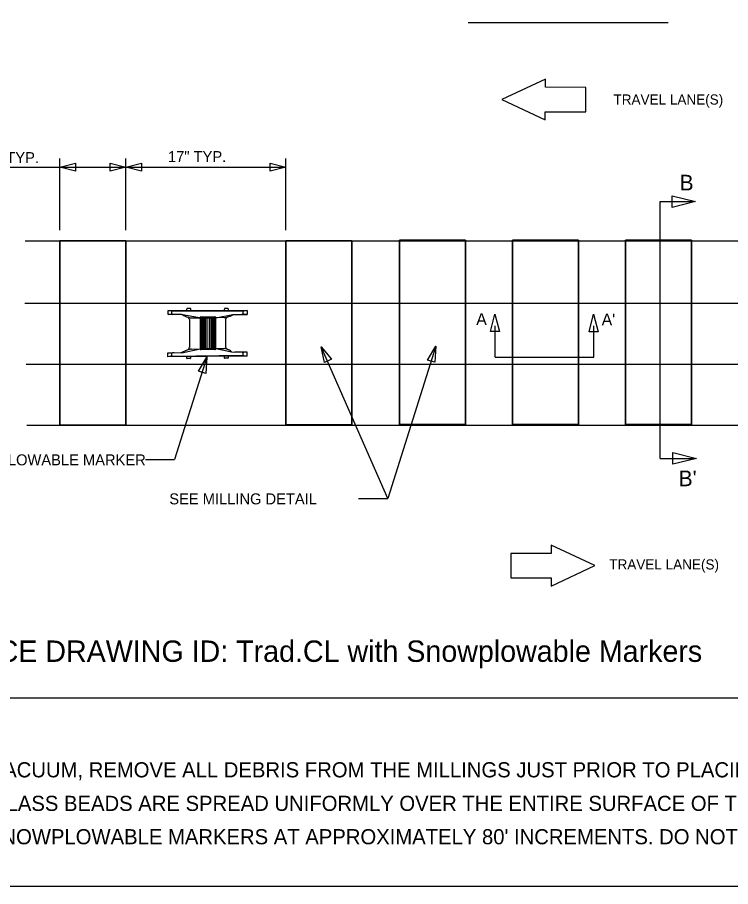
# Model space of a CAD drawing. Extents: x 2002051 to 2004064, y 527531 to 529114.
# Drawn here: x 2002452 to 2002872, y 528083 to 528595 of the extents above; entities that cross this region are included whole.
import ezdxf

# ---------------------------------------------------------------- set-up
doc = ezdxf.new("R2010")
doc.units = 0
doc.layers.add('Default', color=7, linetype='Continuous')
doc.layers.add('Old_Level_1', color=7, linetype='Continuous')

# ---------------------------------------------------------------- blocks, each defined once
blk = doc.blocks.new('TERM')
at = {"layer": 'Default'}
blk.add_lwpolyline([(-6.25, 1.563), (0, 0), (-6.25, -1.563)], close=True, dxfattribs=at)
blk = doc.blocks.new('DTF')
at = {"layer": 'Default'}
for p, q in [((-10.33475, 4.8755), (-10.33625, 2.90475)), ((0, 0), (-10.33475, 4.8755)), ((-19.936, 2.9115), (-19.9395, -2.8845)), ((-10.33625, 2.90475), (-19.936, 2.9115)), ((-10.34125, -4.8615), (0, 0)), ((-19.9395, -2.8845), (-10.3405, -2.891)), ((-10.3405, -2.891), (-10.34125, -4.8615))]:
    blk.add_line(p, q, dxfattribs=at)

msp = doc.modelspace()

# ---------------------------------------------------------------- linework, layer by layer
at = {"layer": 'Default'}
for p, q in [((2002717.37, 528591.72), (2002835.15, 528591.72)), ((2002477.26, 528469.51), (2002477.26, 528511.52)), ((2002515.99, 528469.51), (2002515.99, 528511.52)), ((2002610.19, 528469.51), (2002610.19, 528511.52)), ((2002433.62, 528506.47), (2002610.19, 528506.47)), ((2002830.38, 528335.06), (2002830.38, 528486.26)), ((2002830.4, 528486.26), (2002850.31, 528486.26)), ((2002456.89, 528463.2), (2003069.05, 528463.2)), ((2002456.67, 528426.51), (2003068.83, 528426.51)), ((2002540.88, 528419.85), (2002540.91, 528422.11)), ((2002540.88, 528419.85), (2002542.75, 528420.06)), ((2002549.01, 528419.76), (2002540.88, 528419.85)), ((2002540.91, 528422.11), (2002587.4, 528422.03)), ((2002540.91, 528422.11), (2002542.86, 528421.99)), ((2002543.09, 528420.3), (2002543.1, 528421.66)), ((2002543.4, 528421.93), (2002584.64, 528421.88)), ((2002549.01, 528419.76), (2002549.34, 528419.7)), ((2002549.35, 528419.7), (2002559.31, 528417.92)), ((2002551.86, 528422.08), (2002551.88, 528423)), ((2002553.79, 528423.29), (2002552.38, 528423.3)), ((2002554.21, 528422.05), (2002554.21, 528422.98)), ((2002568.99, 528417.88), (2002579, 528419.75)), ((2002574.04, 528422.09), (2002574.06, 528423)), ((2002575.96, 528423.26), (2002574.29, 528423.25)), ((2002576.36, 528422.09), (2002576.36, 528422.96)), ((2002579.01, 528419.75), (2002579.37, 528419.82)), ((2002579.37, 528419.82), (2002587.37, 528419.76)), ((2002585.09, 528420.3), (2002585.07, 528421.58)), ((2002587.37, 528419.76), (2002585.28, 528420.05)), ((2002587.4, 528422.03), (2002585.33, 528421.84)), ((2002587.4, 528422.03), (2002587.37, 528419.76)), ((2002553.47, 528416.78), (2002553.46, 528400.31)), ((2002553.98, 528417.85), (2002559.76, 528417.9)), ((2002559.76, 528417.9), (2002559.77, 528399.49)), ((2002559.97, 528400.44), (2002560.02, 528417.1)), ((2002559.98, 528416.89), (2002562.76, 528416.88)), ((2002560.25, 528418.33), (2002568.4, 528418.33)), ((2002568.21, 528417.53), (2002560.45, 528417.58)), ((2002562.76, 528417), (2002560.96, 528417.08)), ((2002562.78, 528417.56), (2002562.78, 528399.71)), ((2002563.61, 528417.56), (2002563.62, 528399.71)), ((2002565.01, 528417.56), (2002565.01, 528399.71)), ((2002565.98, 528417.56), (2002565.99, 528399.71)), ((2002568.8, 528416.83), (2002565.98, 528416.83)), ((2002565.99, 528417), (2002567.79, 528416.98)), ((2002568.76, 528400.13), (2002568.8, 528417.03)), ((2002573.85, 528417.91), (2002568.99, 528417.88)), ((2002568.99, 528399.64), (2002568.99, 528417.9)), ((2002574.73, 528416.82), (2002574.75, 528400.69)), ((2002733.34, 528394.75), (2002733.34, 528413.12)), ((2002791.39, 528394.75), (2002791.39, 528413.03)), ((2002548.98, 528397.3), (2002559.71, 528399.49)), ((2002554.71, 528399.34), (2002559.71, 528399.49)), ((2002562.76, 528400.54), (2002559.98, 528400.53)), ((2002568.48, 528399.24), (2002560.15, 528399.14)), ((2002560.5, 528399.69), (2002568.37, 528399.67)), ((2002562.75, 528400.21), (2002561.01, 528400.24)), ((2002565.98, 528400.49), (2002568.79, 528400.5)), ((2002566.01, 528400.17), (2002567.89, 528400.14)), ((2002568.98, 528399.67), (2002574.16, 528399.7)), ((2002568.98, 528399.67), (2002578.27, 528397.87)), ((2002670.12, 528311.4), (2002630.96, 528400.79)), ((2002698.35, 528401.12), (2002670.12, 528311.4)), ((2002540.8, 528397.27), (2002548.37, 528397.32)), ((2002540.84, 528394.83), (2002540.8, 528397.27)), ((2002540.8, 528397.27), (2002542.78, 528397.04)), ((2002587.39, 528395.23), (2002540.84, 528394.83)), ((2002542.62, 528395.2), (2002540.84, 528394.83)), ((2002543.08, 528395.54), (2002543.05, 528396.82)), ((2002584.84, 528395.54), (2002543.31, 528395.13)), ((2002563.61, 528394.6), (2002544.68, 528334.46)), ((2002548.37, 528397.32), (2002548.97, 528397.3)), ((2002548.97, 528397.3), (2002548.98, 528397.3)), ((2002551.82, 528394.88), (2002551.81, 528394.09)), ((2002554.17, 528394.98), (2002554.16, 528394.04)), ((2002573.98, 528395.12), (2002573.98, 528394.34)), ((2002575.99, 528394.09), (2002574.3, 528394.05)), ((2002576.31, 528395.12), (2002576.31, 528394.34)), ((2002578.31, 528397.86), (2002580.12, 528397.51)), ((2002587.34, 528397.58), (2002580.12, 528397.51)), ((2002585.08, 528395.8), (2002585.07, 528397.16)), ((2002587.34, 528397.58), (2002585.33, 528397.35)), ((2002587.39, 528395.23), (2002585.38, 528395.5)), ((2002587.39, 528395.23), (2002587.34, 528397.58)), ((2002733.34, 528394.75), (2002791.39, 528394.75)), ((2002457.44, 528390.52), (2003069.6, 528390.52)), ((2002553.87, 528393.88), (2002552.18, 528393.84)), ((2002457.72, 528354.65), (2003069.88, 528354.65)), ((2002527.54, 528334.37), (2002544.75, 528334.37)), ((2002830.36, 528335.04), (2002850.77, 528335.04)), ((2002652.9, 528311.4), (2002670.12, 528311.4))]:
    msp.add_line(p, q, dxfattribs=at)
for points in [[(2002332.19, 528983.93), (2003749.95, 528983.93), (2003749.95, 528083), (2002332.19, 528083)], [(2002837.38, 528489.72), (2002851.21, 528486.26), (2002837.38, 528482.8)], [(2002477.17, 528463.2), (2002515.99, 528463.2), (2002515.99, 528354.58), (2002477.17, 528354.58)], [(2002477.17, 528463.2), (2002515.99, 528463.2), (2002515.99, 528354.58), (2002477.17, 528354.58)], [(2002477.17, 528463.2), (2002515.99, 528463.2), (2002515.99, 528354.58), (2002477.17, 528354.58)], [(2002610.24, 528463.21), (2002649.06, 528463.21), (2002649.06, 528354.72), (2002610.24, 528354.72)], [(2002610.24, 528463.21), (2002649.06, 528463.21), (2002649.06, 528354.73), (2002610.24, 528354.73)], [(2002610.24, 528463.21), (2002649.06, 528463.21), (2002649.06, 528354.73), (2002610.24, 528354.73)], [(2002676.97, 528463.57), (2002715.8, 528463.57), (2002715.8, 528354.95), (2002676.97, 528354.95)], [(2002676.97, 528463.57), (2002715.8, 528463.57), (2002715.8, 528354.96), (2002676.97, 528354.96)], [(2002676.97, 528463.57), (2002715.8, 528463.57), (2002715.8, 528354.96), (2002676.97, 528354.96)], [(2002743.51, 528463.59), (2002782.31, 528463.59), (2002782.31, 528355.01), (2002743.51, 528355.01)], [(2002743.51, 528463.59), (2002782.31, 528463.59), (2002782.31, 528355.01), (2002743.51, 528355.01)], [(2002743.51, 528355.01), (2002782.31, 528355.01), (2002782.31, 528463.59), (2002743.51, 528463.59)], [(2002810.04, 528463.58), (2002848.87, 528463.58), (2002848.87, 528355.1), (2002810.04, 528355.1)], [(2002810.04, 528463.58), (2002848.87, 528463.58), (2002848.87, 528355.1), (2002810.04, 528355.1)], [(2002810.04, 528463.58), (2002848.87, 528463.58), (2002848.87, 528355.1), (2002810.04, 528355.1)], [(2002730.63, 528409.67), (2002733.23, 528420.04), (2002735.82, 528409.67)], [(2002788.67, 528409.58), (2002791.26, 528419.95), (2002793.86, 528409.58)], [(2002837.94, 528338.5), (2002851.77, 528335.04), (2002837.94, 528331.58)]]:
    msp.add_lwpolyline(points, close=True, dxfattribs=at)
for points in [[(2002477.17, 528354.58), (2002515.99, 528354.58), (2002515.99, 528463.2), (2002477.17, 528463.2), (2002477.17, 528354.58)], [(2002610.24, 528354.73), (2002649.06, 528354.73), (2002649.06, 528463.21), (2002610.24, 528463.21), (2002610.24, 528354.73)], [(2002676.97, 528354.96), (2002715.8, 528354.96), (2002715.8, 528463.57), (2002676.97, 528463.57), (2002676.97, 528354.96)], [(2002743.51, 528355.01), (2002782.31, 528355.01), (2002782.31, 528463.59), (2002743.51, 528463.59), (2002743.51, 528355.01)], [(2002810.04, 528355.1), (2002848.87, 528355.1), (2002848.87, 528463.58), (2002810.04, 528463.58), (2002810.04, 528355.1)], [(2002560.48, 528416.89), (2002560.01, 528416.43)], [(2002560.88, 528416.89), (2002560.01, 528416.03)], [(2002561.28, 528416.88), (2002560.01, 528415.63)], [(2002561.68, 528416.88), (2002560.01, 528415.22)], [(2002562.08, 528416.88), (2002560.01, 528414.81)], [(2002562.48, 528416.88), (2002560.01, 528414.42)], [(2002562.78, 528416.78), (2002560.01, 528414.01)], [(2002562.78, 528416.38), (2002560.01, 528413.6)], [(2002562.78, 528413.47), (2002560.01, 528416.25)], [(2002562.78, 528415.98), (2002560.01, 528413.21)], [(2002562.78, 528413.07), (2002560.01, 528415.85)], [(2002562.78, 528415.58), (2002560.01, 528412.8)], [(2002562.78, 528412.67), (2002560.01, 528415.44)], [(2002562.78, 528415.18), (2002560.01, 528412.4)], [(2002562.78, 528412.27), (2002560.01, 528415.05)], [(2002562.78, 528414.78), (2002560.01, 528411.99)], [(2002562.78, 528411.87), (2002560.01, 528414.65)], [(2002560.08, 528416.89), (2002560.02, 528416.83)], [(2002562.78, 528413.87), (2002560.02, 528416.64)], [(2002562.78, 528414.27), (2002560.18, 528416.89)], [(2002562.78, 528414.67), (2002560.58, 528416.89)], [(2002562.78, 528415.08), (2002560.98, 528416.88)], [(2002562.78, 528415.48), (2002561.38, 528416.88)], [(2002562.78, 528415.88), (2002561.78, 528416.88)], [(2002562.78, 528416.28), (2002562.19, 528416.88)], [(2002562.78, 528416.68), (2002562.59, 528416.88)], [(2002566.38, 528416.83), (2002565.98, 528416.44)], [(2002566.77, 528416.83), (2002565.98, 528416.04)], [(2002567.17, 528416.83), (2002565.98, 528415.63)], [(2002567.56, 528416.83), (2002565.98, 528415.24)], [(2002567.97, 528416.83), (2002565.98, 528414.83)], [(2002568.37, 528416.83), (2002565.98, 528414.43)], [(2002568.76, 528416.83), (2002565.98, 528414.03)], [(2002568.8, 528414), (2002565.98, 528416.83)], [(2002568.8, 528416.45), (2002565.98, 528413.63)], [(2002568.79, 528413.6), (2002565.98, 528416.42)], [(2002568.8, 528416.05), (2002565.98, 528413.22)], [(2002568.79, 528413.21), (2002565.98, 528416.03)], [(2002568.8, 528415.65), (2002565.98, 528412.83)], [(2002568.79, 528412.8), (2002565.98, 528415.62)], [(2002568.8, 528415.25), (2002565.98, 528412.42)], [(2002568.79, 528412.4), (2002565.98, 528415.22)], [(2002568.8, 528414.84), (2002565.98, 528412.02)], [(2002568.79, 528412), (2002565.98, 528414.81)], [(2002568.8, 528414.45), (2002565.98, 528411.62)], [(2002568.8, 528414.41), (2002566.36, 528416.83)], [(2002568.8, 528414.8), (2002566.76, 528416.83)], [(2002568.8, 528415.21), (2002567.17, 528416.83)], [(2002568.8, 528415.61), (2002567.58, 528416.83)], [(2002568.8, 528416), (2002567.98, 528416.83)], [(2002568.8, 528416.41), (2002568.38, 528416.83)], [(2002568.8, 528416.81), (2002568.79, 528416.83)], [(2002562.78, 528411.57), (2002559.98, 528408.77)], [(2002562.78, 528411.17), (2002559.98, 528408.37)], [(2002562.78, 528410.77), (2002559.98, 528407.97)], [(2002562.78, 528410.36), (2002559.98, 528407.56)], [(2002562.78, 528409.96), (2002559.98, 528407.16)], [(2002562.78, 528409.56), (2002559.98, 528406.76)], [(2002562.78, 528413.97), (2002560, 528411.19)], [(2002562.78, 528413.57), (2002560, 528410.78)], [(2002562.78, 528413.17), (2002560, 528410.38)], [(2002562.78, 528412.77), (2002560, 528409.98)], [(2002562.78, 528412.37), (2002560, 528409.57)], [(2002562.78, 528411.97), (2002560, 528409.17)], [(2002562.78, 528408.65), (2002560, 528411.45)], [(2002562.78, 528408.26), (2002560, 528411.05)], [(2002562.78, 528407.85), (2002560, 528410.64)], [(2002562.78, 528407.45), (2002560, 528410.25)], [(2002562.78, 528407.05), (2002560, 528409.85)], [(2002562.78, 528406.65), (2002560, 528409.44)], [(2002562.78, 528414.37), (2002560.01, 528411.6)], [(2002562.78, 528411.47), (2002560.01, 528414.24)], [(2002562.78, 528411.07), (2002560.01, 528413.85)], [(2002562.78, 528410.66), (2002560.01, 528413.45)], [(2002562.78, 528410.26), (2002560.01, 528413.04)], [(2002562.78, 528409.86), (2002560.01, 528412.65)], [(2002562.78, 528409.46), (2002560.01, 528412.25)], [(2002562.78, 528409.06), (2002560.01, 528411.84)], [(2002568.79, 528411.6), (2002565.98, 528414.42)], [(2002568.8, 528414.04), (2002565.98, 528411.22)], [(2002568.79, 528411.2), (2002565.98, 528414.01)], [(2002568.79, 528413.64), (2002565.98, 528410.82)], [(2002568.79, 528410.8), (2002565.98, 528413.61)], [(2002568.79, 528413.23), (2002565.98, 528410.42)], [(2002568.79, 528410.4), (2002565.98, 528413.21)], [(2002568.79, 528412.83), (2002565.98, 528410.02)], [(2002568.79, 528410), (2002565.98, 528412.81)], [(2002568.79, 528412.43), (2002565.98, 528409.62)], [(2002568.79, 528409.6), (2002565.98, 528412.4)], [(2002568.79, 528412.02), (2002565.98, 528409.22)], [(2002568.79, 528409.2), (2002565.98, 528412.01)], [(2002568.79, 528411.62), (2002565.98, 528408.82)], [(2002568.79, 528408.8), (2002565.98, 528411.6)], [(2002568.79, 528411.22), (2002565.98, 528408.42)], [(2002568.79, 528408.4), (2002565.98, 528411.2)], [(2002568.79, 528410.82), (2002565.98, 528408.01)], [(2002568.79, 528408), (2002565.98, 528410.8)], [(2002568.79, 528410.42), (2002565.98, 528407.62)], [(2002568.79, 528407.6), (2002565.98, 528410.4)], [(2002568.79, 528410.02), (2002565.98, 528407.21)], [(2002568.79, 528407.2), (2002565.98, 528410)], [(2002568.78, 528406.8), (2002565.98, 528409.59)], [(2002568.79, 528409.61), (2002565.99, 528406.81)], [(2002562.78, 528406.76), (2002559.97, 528403.95)], [(2002562.78, 528406.35), (2002559.97, 528403.54)], [(2002562.78, 528405.95), (2002559.97, 528403.14)], [(2002562.78, 528405.55), (2002559.97, 528402.73)], [(2002562.78, 528405.15), (2002559.97, 528402.33)], [(2002562.78, 528404.75), (2002559.97, 528401.93)], [(2002562.78, 528404.35), (2002559.97, 528401.52)], [(2002562.78, 528409.16), (2002559.98, 528406.35)], [(2002562.78, 528406.25), (2002559.98, 528409.05)], [(2002562.78, 528408.76), (2002559.98, 528405.95)], [(2002562.78, 528405.85), (2002559.98, 528408.65)], [(2002562.78, 528408.36), (2002559.98, 528405.55)], [(2002562.78, 528405.45), (2002559.98, 528408.24)], [(2002562.78, 528407.96), (2002559.98, 528405.15)], [(2002562.78, 528405.05), (2002559.98, 528407.85)], [(2002562.78, 528407.56), (2002559.98, 528404.75)], [(2002562.78, 528404.64), (2002559.98, 528407.45)], [(2002562.78, 528407.15), (2002559.98, 528404.35)], [(2002562.78, 528404.25), (2002559.98, 528407.04)], [(2002562.78, 528403.84), (2002559.98, 528406.65)], [(2002562.78, 528403.44), (2002559.98, 528406.24)], [(2002562.78, 528403.03), (2002559.98, 528405.84)], [(2002562.78, 528402.64), (2002559.98, 528405.45)], [(2002562.78, 528402.23), (2002559.98, 528405.04)], [(2002562.78, 528401.82), (2002559.98, 528404.64)], [(2002562.78, 528401.43), (2002559.98, 528404.25)], [(2002568.78, 528406.4), (2002565.98, 528409.2)], [(2002568.78, 528406), (2002565.98, 528408.79)], [(2002568.78, 528405.6), (2002565.98, 528408.39)], [(2002568.78, 528405.2), (2002565.98, 528407.98)], [(2002568.78, 528404.79), (2002565.98, 528407.59)], [(2002568.78, 528404.4), (2002565.98, 528407.18)], [(2002568.78, 528404), (2002565.98, 528406.78)], [(2002568.79, 528409.21), (2002565.99, 528406.4)], [(2002568.79, 528408.81), (2002565.99, 528406.01)], [(2002568.79, 528408.41), (2002565.99, 528405.6)], [(2002568.79, 528408.01), (2002565.99, 528405.2)], [(2002568.79, 528407.6), (2002565.99, 528404.8)], [(2002568.79, 528407.21), (2002565.99, 528404.4)], [(2002568.78, 528406.8), (2002565.99, 528404)], [(2002568.78, 528406.4), (2002565.99, 528403.6)], [(2002568.76, 528403.59), (2002565.99, 528406.38)], [(2002568.78, 528406), (2002565.99, 528403.2)], [(2002568.76, 528403.2), (2002565.99, 528405.98)], [(2002568.78, 528405.6), (2002565.99, 528402.8)], [(2002568.76, 528402.79), (2002565.99, 528405.57)], [(2002568.78, 528405.19), (2002565.99, 528402.4)], [(2002568.76, 528402.39), (2002565.99, 528405.18)], [(2002568.78, 528404.79), (2002565.99, 528401.99)], [(2002568.76, 528401.99), (2002565.99, 528404.77)], [(2002568.78, 528404.38), (2002565.99, 528401.59)], [(2002568.76, 528401.59), (2002565.99, 528404.37)], [(2002562.78, 528403.95), (2002559.97, 528401.12)], [(2002562.78, 528401.02), (2002559.97, 528403.84)], [(2002562.78, 528403.55), (2002559.97, 528400.72)], [(2002562.78, 528400.62), (2002559.97, 528403.44)], [(2002562.48, 528400.54), (2002559.97, 528403.05)], [(2002562.08, 528400.54), (2002559.97, 528402.64)], [(2002561.68, 528400.54), (2002559.97, 528402.24)], [(2002561.28, 528400.54), (2002559.97, 528401.84)], [(2002560.88, 528400.54), (2002559.97, 528401.44)], [(2002560.48, 528400.53), (2002559.97, 528401.04)], [(2002560.08, 528400.53), (2002559.97, 528400.64)], [(2002562.78, 528403.14), (2002560.18, 528400.53)], [(2002562.78, 528402.75), (2002560.58, 528400.53)], [(2002562.78, 528402.34), (2002560.98, 528400.54)], [(2002562.78, 528401.94), (2002561.38, 528400.54)], [(2002562.78, 528401.53), (2002561.78, 528400.54)], [(2002562.78, 528401.14), (2002562.19, 528400.54)], [(2002562.78, 528400.73), (2002562.6, 528400.54)], [(2002568.78, 528403.98), (2002565.99, 528401.19)], [(2002568.76, 528401.19), (2002565.99, 528403.97)], [(2002568.76, 528403.58), (2002565.99, 528400.79)], [(2002568.76, 528400.78), (2002565.99, 528403.57)], [(2002568.64, 528400.5), (2002565.99, 528403.17)], [(2002568.24, 528400.5), (2002565.99, 528402.76)], [(2002567.84, 528400.5), (2002565.99, 528402.37)], [(2002567.44, 528400.49), (2002565.99, 528401.96)], [(2002567.04, 528400.49), (2002565.99, 528401.56)], [(2002566.64, 528400.49), (2002565.99, 528401.15)], [(2002566.24, 528400.49), (2002565.99, 528400.76)], [(2002568.76, 528403.17), (2002566.09, 528400.49)], [(2002568.76, 528402.78), (2002566.49, 528400.49)], [(2002568.76, 528402.37), (2002566.89, 528400.49)], [(2002568.76, 528401.97), (2002567.29, 528400.49)], [(2002568.76, 528401.57), (2002567.7, 528400.49)], [(2002568.76, 528401.17), (2002568.1, 528400.5)], [(2002568.76, 528400.76), (2002568.5, 528400.5)]]:
    msp.add_lwpolyline(points, dxfattribs=at)
for centre, radius, start, end in [((2002542.7, 528420.5), 0.436, 277.5344, 333.6766), ((2002542.9, 528421.77), 0.226, 330.7811, 100.5783), ((2002543.31, 528421.74), 0.22, 62.77, 201.0696), ((2002543.84, 528420.62), 0.819, 202.533, 257.7263), ((2002555.8, 528429.13), 11.42, 235.6019, 253.363), ((2002574.24, 528423.07), 0.188, 73.318, 202.8356), ((2002572.69, 528429.34), 11.49, 285.2443, 303.4334), ((2002576.02, 528422.92), 0.338, 5.8255, 100.0399), ((2002584.04, 528421.15), 1.36, 264.4463, 321.0421), ((2002584.75, 528421.58), 0.317, 358.7085, 109.6256), ((2002585.28, 528421.63), 0.217, 75.7289, 195.2122), ((2002585.22, 528420.2), 0.159, 143.135, 292.7092), ((2002551.96, 528416.78), 1.51, 0.1521, 67.8639), ((2002555.8, 528429.13), 11.42, 253.4202, 260.8607), ((2002560.21, 528417.89), 0.444, 83.901, 178.2976), ((2002560.43, 528417.17), 0.418, 87.4119, 188.6998), ((2002568.32, 528417.05), 0.478, 357.263, 103.3413), ((2002568.53, 528417.89), 0.454, 1.2018, 105.9888), ((2002572.69, 528429.34), 11.49, 275.8092, 285.0971), ((2002576.64, 528416.53), 1.92, 118.8089, 171.4995), ((2002552.05, 528400.22), 1.36, 292.0231, 3.8627), ((2002555.84, 528387.12), 12.28, 95.247, 105.4608), ((2002560.08, 528399.5), 0.367, 181.1052, 281.2143), ((2002560.63, 528400.34), 0.669, 172.0077, 258.6496), ((2002568.31, 528400.11), 0.45, 276.8599, 2.5549), ((2002568.59, 528399.57), 0.356, 251.5613, 12.8064), ((2002572.85, 528391.14), 8.66, 71.7131, 81.2776), ((2002576.09, 528400.61), 1.35, 176.9167, 252.7022), ((2002572.85, 528391.14), 8.66, 50.8688, 71.4634), ((2002542.71, 528395.55), 0.366, 255.7471, 357.6665), ((2002544.26, 528395.36), 1.89, 84.8652, 129.4851), ((2002543.77, 528395.66), 0.704, 190.1011, 229.2475), ((2002555.84, 528387.12), 12.28, 105.5057, 123.9824), ((2002552.1, 528394.13), 0.3, 188.2688, 284.4927), ((2002553.96, 528394.07), 0.205, 246.9683, 352.7378), ((2002574.24, 528394.3), 0.258, 169.7839, 282.7527), ((2002576.04, 528394.36), 0.271, 258.2448, 357.7226), ((2002584.15, 528396.36), 1.21, 41.0412, 88.4738), ((2002584.87, 528395.76), 0.214, 263.7846, 11.1107), ((2002585.35, 528397.04), 0.313, 95.4244, 158.7217), ((2002585.32, 528395.74), 0.247, 165.9977, 286.7575)]:
    msp.add_arc(centre, radius, start, end, dxfattribs=at)
for centre, major_axis, ratio, start_param, end_param in [((2002552.13, 528423.15), (0.252, 0.151), 0.382186, 0, 3.141593), ((2002554.01, 528423.13), (-0.21, 0.159), 0.495987, 3.141593, 6.283185), ((2002561.01, 528417.33), (-0.049, -0.254), 0.901948, 3.141593, 6.283185), ((2002567.8, 528417.24), (-0.007, -0.254), 0.750991, 0, 3.141593), ((2002561.05, 528399.98), (-0.284, -0.052), 0.895488, 4.712389, 7.853982), ((2002567.82, 528399.9), (0.064, 0.233), 0.791891, 3.141593, 6.283185), ((2002542.92, 528396.93), (-0.138, 0.113), 0.470699, 3.141593, 6.283185)]:
    msp.add_ellipse(centre, major_axis=major_axis, ratio=ratio, start_param=start_param, end_param=end_param, dxfattribs=at)
at = {"layer": 'Old_Level_1'}
msp.add_line((2002332.09, 528194.2), (2003639.46, 528194.2), dxfattribs=at)

# ---------------------------------------------------------------- block references
at = {"layer": 'Default'}
for name, p, xscale, yscale, rotation in [('DTF', (2002737.27, 528546.34), 2.4749999999999996, 2.4749999999999996, -179.99999999995006), ('TERM', (2002477.26, 528506.47), 1.4760260386131383, 1.4760260386131385, -179.99904582083846), ('TERM', (2002515.99, 528506.47), 1.4760260386131383, 1.4760260386131385, 0.0009541791615422215), ('TERM', (2002515.97, 528506.47), 1.4760260386131383, 1.4760260386131385, -179.99904582083846), ('TERM', (2002610.15, 528506.45), 1.4760260386131383, 1.4760260386131385, 0.0009541791615422215), ('TERM', (2002630.96, 528400.79), 1.476026038613138, 1.4760260386131387, 115.67358094952306), ('TERM', (2002698.35, 528401.12), 1.4760260386131387, 1.476026038613139, 73.19151973111482), ('TERM', (2002563.61, 528394.6), 1.4760260386131387, 1.476026038613139, 73.19151973111482), ('DTF', (2002791.96, 528271.94), 2.475, 2.475, 5.4471657308232545e-11)]:
    msp.add_blockref(name, p, dxfattribs=dict(at, xscale=xscale, yscale=yscale, rotation=rotation))

# ---------------------------------------------------------------- texts
for s, height, rotation, p in [('TRAVEL LANE(S)', 5.9498, 360, (2002802.96, 528543.35)), ('7" TYP.', 6.458, 0, (2002435.48, 528508.89)), ('17" TYP.', 6.458, 0, (2002540.85, 528509.5)), ('B', 9.23, 0, (2002841.86, 528492.79)), ('A', 6.92, 0, (2002722.23, 528413.61)), ("A'", 6.919, 0, (2002796.02, 528413.41)), ('SNOWPLOWABLE MARKER', 6.4576, 0, (2002414.05, 528330.98)), ("B'", 9.225, 0, (2002841.3, 528318.69)), ('SEE MILLING DETAIL', 6.4576, 0, (2002541.62, 528308.01)), ('TRAVEL LANE(S)', 5.9498, 360, (2002800.48, 528269.68)), ('REFERENCE DRAWING ID: Trad.CL with Snowplowable Markers', 12.5918, 0, (2002360.17, 528215.29)), ('1) USING A VACUUM, REMOVE ALL DEBRIS FROM THE MILLINGS JUST PRIOR TO PLACING ANY PAVEMENT MARKINGS.', 8.91, 0, (2002369.76, 528147.31)), ('2) ENSURE GLASS BEADS ARE SPREAD UNIFORMLY OVER THE ENTIRE SURFACE OF THE PAVEMENT MARKING MATERIAL.', 8.91, 0, (2002369.76, 528127.55)), ("3) INSTALL SNOWPLOWABLE MARKERS AT APPROXIMATELY 80' INCREMENTS. DO NOT MILL RUMBLE STRIPS IN SECTION WHERE SNOWPLOWABLE MARKERS ARE INSTALLED.", 8.91, 0, (2002369.38, 528107.91))]:
    msp.add_text(s, height=height, rotation=rotation, dxfattribs=at).set_placement(p)

doc.saveas('drawing.dxf')
